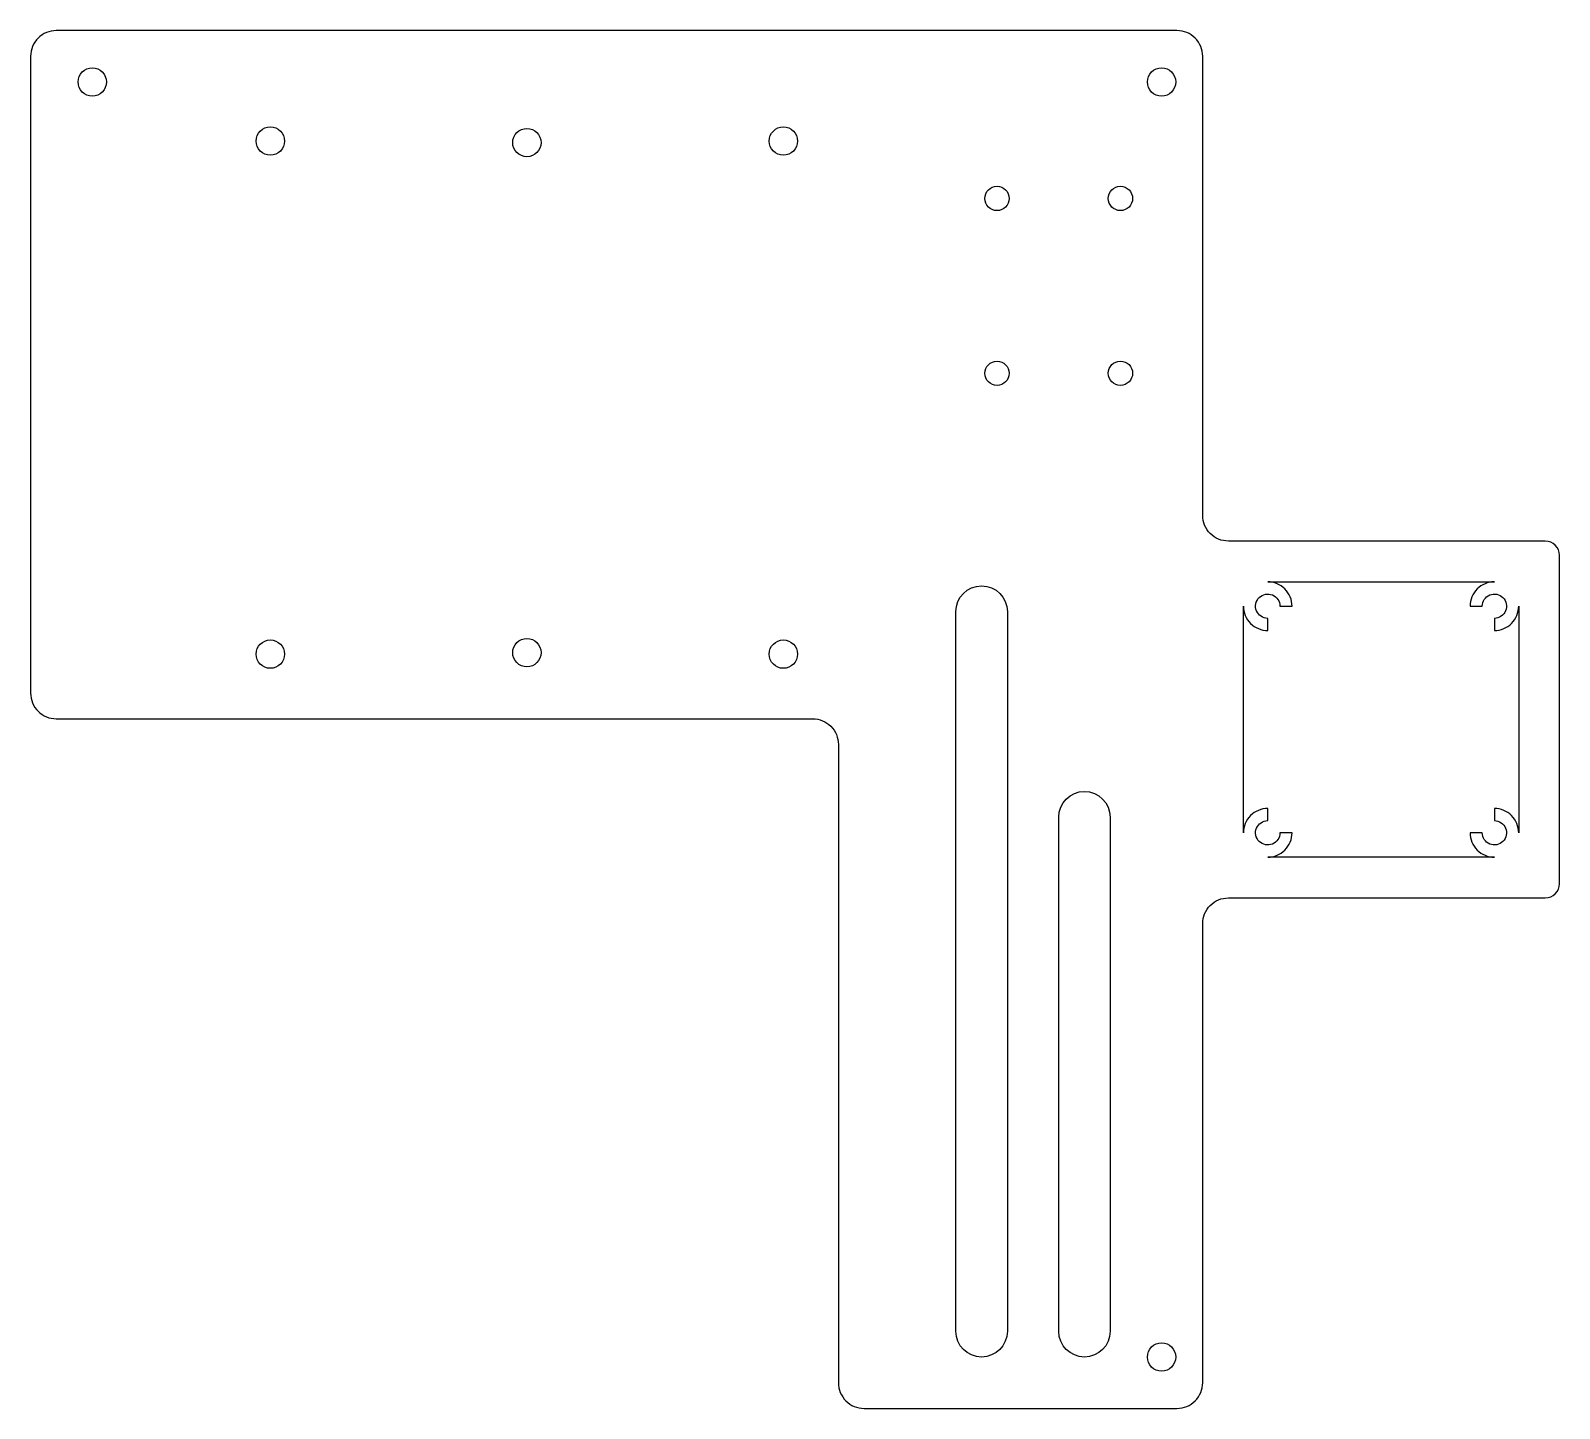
# Model space of a CAD drawing. Header units: inches. Extents: x -5.7 to 1.73, y 0 to 6.7.
import ezdxf

# ---------------------------------------------------------------- set-up
doc = ezdxf.new("R2010")
doc.units = ezdxf.units.IN
doc.header["$MEASUREMENT"] = 0

msp = doc.modelspace()

# ---------------------------------------------------------------- linework, layer by layer
for points in [[(0, 6.575, 0.414214), (-0.125, 6.7), (-5.575, 6.7, 0.414214), (-5.7, 6.575), (-5.7, 3.4785, 0.414214), (-5.575, 3.3535), (-1.8967, 3.3535, -0.414214), (-1.7717, 3.2285), (-1.7717, 0.125, 0.414214), (-1.6467, 0), (-0.125, 0, 0.414214), (0, 0.125), (0, 2.3576, -0.414214), (0.125, 2.4826), (1.6659, 2.4826, 0.414214), (1.7348, 2.5515), (1.7348, 4.1485, 0.414214), (1.6659, 4.2174), (0.125, 4.2174, -0.414214), (0, 4.3424)], [(1.3593, 3.901, -2.414214), (1.4184, 3.8419), (1.4184, 3.7827, 0.414214), (1.5367, 3.901), (1.5367, 2.799, 0.414214), (1.4184, 2.9173), (1.4184, 2.8581, -2.414214), (1.3593, 2.799), (1.3001, 2.799, 0.414214), (1.4184, 2.6807), (0.3164, 2.6807, 0.414214), (0.4347, 2.799), (0.3754, 2.799, -2.414214), (0.3164, 2.8581), (0.3164, 2.9173, 0.414214), (0.1981, 2.799), (0.1981, 3.901, 0.414214), (0.3164, 3.7827), (0.3164, 3.8419, -2.414214), (0.3754, 3.901), (0.4347, 3.901, 0.414214), (0.3164, 4.0193), (1.4184, 4.0193, 0.414214), (1.3001, 3.901)], [(-0.95, 3.875), (-0.95, 0.375, -1), (-1.2, 0.375), (-1.2, 3.875, -1)], [(-0.45, 2.875), (-0.45, 0.375, -1), (-0.7, 0.375), (-0.7, 2.875, -1)]]:
    msp.add_lwpolyline(points, format="xyb", close=True)
for centre, radius in [((-5.4, 6.45), 0.0689), ((-0.2, 6.45), 0.0689), ((-4.5341, 6.1628), 0.0689), ((-3.2866, 6.1555), 0.0689), ((-2.0391, 6.1628), 0.0689), ((-1, 5.8837), 0.0591), ((-0.4, 5.8837), 0.0591), ((-1, 5.0337), 0.059), ((-0.4, 5.0337), 0.0591), ((-4.5341, 3.6679), 0.0689), ((-3.2866, 3.6752), 0.0689), ((-2.0391, 3.6679), 0.0689), ((-0.2, 0.25), 0.0689)]:
    msp.add_circle(centre, radius)

doc.saveas('drawing.dxf')
